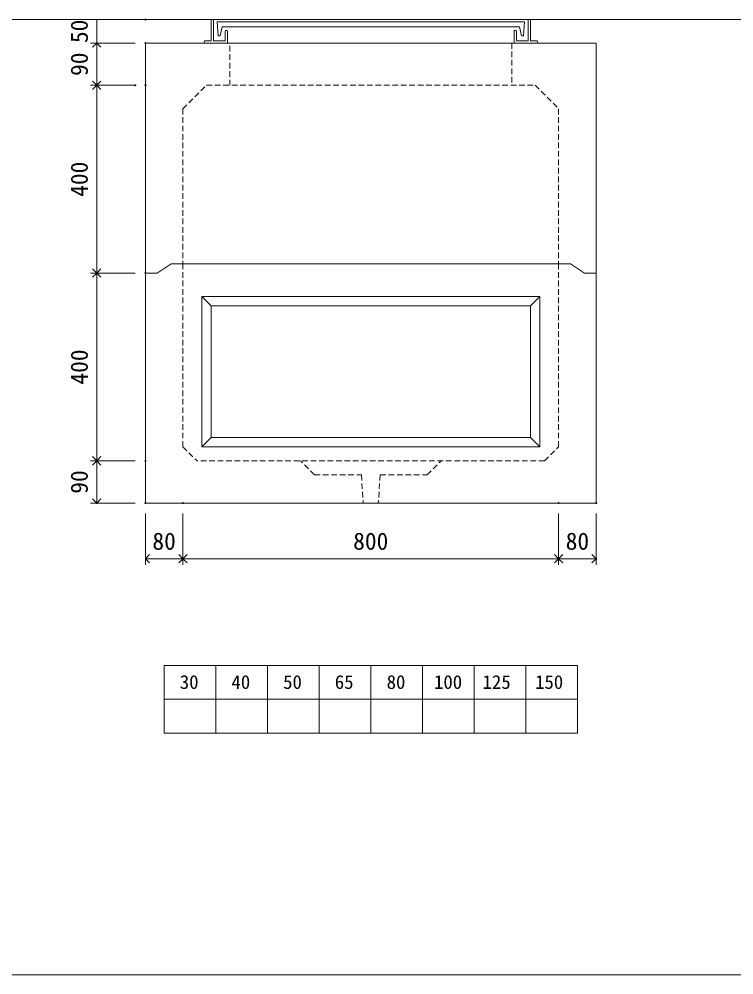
# Model space of a CAD drawing. Units: millimetres, scale not verified. Extents: x -4890 to 18490, y -2328 to 2328.
# Drawn here: x 1846 to 3368, y -1947 to 89 of the extents above; entities that cross this region are included whole.
import ezdxf
from ezdxf.enums import TextEntityAlignment as Align

# ---------------------------------------------------------------- set-up
doc = ezdxf.new("R2010")
doc.units = ezdxf.units.MM
doc.header["$LTSCALE"] = 10
doc.header["$PDMODE"] = 32
doc.header["$PDSIZE"] = 2
doc.linetypes.add('DASHED1', pattern=[1.8, 1.2, -0.6])
doc.layers.add('0-1_Defpoints', color=7, linetype='Continuous')
for name, color, linetype, lineweight in [('0-2_waku', 7, 'Continuous', 18), ('0-3_gaikei', 7, 'Continuous', 18), ('0-4_kakure', 7, 'DASHED1', 5), ('0-5_sunpou', 7, 'Continuous', 5), ('0-9_uchigawa', 6, 'Continuous', 18), ('0-B_futa', 3, 'Continuous', 18), ('0-C_GL', 4, 'Continuous', 18), ('0-E_文字１', 7, 'Continuous', 18)]:
    doc.layers.add(name, color=color, linetype=linetype, lineweight=lineweight)
doc.styles.add('ＭＳ ゴシック', font='')
doc.styles.get('ＭＳ ゴシック').set_extended_font_data('MS Gothic')

# ---------------------------------------------------------------- blocks, each defined once
blk = doc.blocks.new('_Open90')
at = {"layer": '0-5_sunpou'}
blk.add_line((0, 0), (-1, 0), dxfattribs=at)
blk.add_lwpolyline([(-0.5, 0.5), (0, 0), (-0.5, -0.5)], dxfattribs=at)
blk = doc.blocks.new('D90')
at = {"layer": '0-1_Defpoints'}
for p in [(3562.32, 2214.36), (3458.83, 2124.36), (3562.32, 2124.36)]:
    blk.add_point(p, dxfattribs=at)
at = {"layer": '0-5_sunpou'}
for p, q in [((3540.32, 2214.36), (3445.83, 2214.36)), ((3458.83, 2196.36), (3458.83, 2142.36)), ((3540.32, 2124.36), (3445.83, 2124.36))]:
    blk.add_line(p, q, dxfattribs=at)
at = {"layer": '0-5_sunpou', "xscale": 18, "yscale": 18}
for p, rotation in [((3458.83, 2214.36), 90), ((3458.83, 2124.36), 270)]:
    blk.add_blockref('_Open90', p, dxfattribs=dict(at, rotation=rotation))
at = {"layer": '0-5_sunpou', "style": 'ＭＳ ゴシック'}
blk.add_text('90', height=36.66, rotation=90, dxfattribs=at).set_placement((3450.83, 2144.36), align=Align.BOTTOM_LEFT)
blk = doc.blocks.new('D91')
at = {"layer": '0-1_Defpoints'}
for p in [(3562.32, 1724.36), (3458.83, 1324.36), (3562.32, 1324.36)]:
    blk.add_point(p, dxfattribs=at)
at = {"layer": '0-5_sunpou'}
for p, q in [((3540.32, 1724.36), (3445.83, 1724.36)), ((3458.83, 1706.36), (3458.83, 1342.36)), ((3540.32, 1324.36), (3445.83, 1324.36))]:
    blk.add_line(p, q, dxfattribs=at)
at = {"layer": '0-5_sunpou', "xscale": 18, "yscale": 18}
for p, rotation in [((3458.83, 1724.36), 90), ((3458.83, 1324.36), 270)]:
    blk.add_blockref('_Open90', p, dxfattribs=dict(at, rotation=rotation))
at = {"layer": '0-5_sunpou', "style": 'ＭＳ ゴシック'}
blk.add_text('400', height=36.66, rotation=90, dxfattribs=at).set_placement((3450.83, 1486.86), align=Align.BOTTOM_LEFT)
blk = doc.blocks.new('D92')
at = {"layer": '0-1_Defpoints'}
for p in [(3562.32, 1324.36), (3458.83, 1234.36), (3562.32, 1234.36)]:
    blk.add_point(p, dxfattribs=at)
at = {"layer": '0-5_sunpou'}
for p, q in [((3540.32, 1324.36), (3445.83, 1324.36)), ((3458.83, 1306.36), (3458.83, 1252.36)), ((3540.32, 1234.36), (3445.83, 1234.36))]:
    blk.add_line(p, q, dxfattribs=at)
at = {"layer": '0-5_sunpou', "xscale": 18, "yscale": 18}
for p, rotation in [((3458.83, 1324.36), 90), ((3458.83, 1234.36), 270)]:
    blk.add_blockref('_Open90', p, dxfattribs=dict(at, rotation=rotation))
at = {"layer": '0-5_sunpou', "style": 'ＭＳ ゴシック'}
blk.add_text('90', height=36.66, rotation=90, dxfattribs=at).set_placement((3450.83, 1254.36), align=Align.BOTTOM_LEFT)
blk = doc.blocks.new('D93')
at = {"layer": '0-1_Defpoints'}
for p in [(3562.32, 1234.36), (3642.32, 1234.36), (3642.32, 1115.97)]:
    blk.add_point(p, dxfattribs=at)
at = {"layer": '0-5_sunpou'}
for p, q in [((3562.32, 1212.36), (3562.32, 1102.97)), ((3642.32, 1212.36), (3642.32, 1102.97)), ((3580.32, 1115.97), (3624.32, 1115.97))]:
    blk.add_line(p, q, dxfattribs=at)
at = {"layer": '0-5_sunpou', "xscale": 18, "yscale": 18, "rotation": 180}
blk.add_blockref('_Open90', (3562.32, 1115.97), dxfattribs=at)
at = {"layer": '0-5_sunpou', "xscale": 18, "yscale": 18}
blk.add_blockref('_Open90', (3642.32, 1115.97), dxfattribs=at)
at = {"layer": '0-5_sunpou', "style": 'ＭＳ ゴシック'}
blk.add_text('80', height=36.66, dxfattribs=at).set_placement((3577.32, 1123.97), align=Align.BOTTOM_LEFT)
blk = doc.blocks.new('D94')
at = {"layer": '0-1_Defpoints'}
for p in [(3642.32, 1234.36), (4442.32, 1234.36), (4442.32, 1115.97)]:
    blk.add_point(p, dxfattribs=at)
at = {"layer": '0-5_sunpou'}
for p, q in [((3642.32, 1212.36), (3642.32, 1102.97)), ((4442.32, 1212.36), (4442.32, 1102.97)), ((3660.32, 1115.97), (4424.32, 1115.97))]:
    blk.add_line(p, q, dxfattribs=at)
at = {"layer": '0-5_sunpou', "xscale": 18, "yscale": 18, "rotation": 180}
blk.add_blockref('_Open90', (3642.32, 1115.97), dxfattribs=at)
at = {"layer": '0-5_sunpou', "xscale": 18, "yscale": 18}
blk.add_blockref('_Open90', (4442.32, 1115.97), dxfattribs=at)
at = {"layer": '0-5_sunpou', "style": 'ＭＳ ゴシック'}
blk.add_text('800', height=36.66, dxfattribs=at).set_placement((4004.82, 1123.97), align=Align.BOTTOM_LEFT)
blk = doc.blocks.new('D95')
at = {"layer": '0-1_Defpoints'}
for p in [(4442.32, 1234.36), (4522.32, 1234.36), (4522.32, 1115.97)]:
    blk.add_point(p, dxfattribs=at)
at = {"layer": '0-5_sunpou'}
for p, q in [((4442.32, 1212.36), (4442.32, 1102.97)), ((4522.32, 1212.36), (4522.32, 1102.97)), ((4460.32, 1115.97), (4504.32, 1115.97))]:
    blk.add_line(p, q, dxfattribs=at)
at = {"layer": '0-5_sunpou', "xscale": 18, "yscale": 18, "rotation": 180}
blk.add_blockref('_Open90', (4442.32, 1115.97), dxfattribs=at)
at = {"layer": '0-5_sunpou', "xscale": 18, "yscale": 18}
blk.add_blockref('_Open90', (4522.32, 1115.97), dxfattribs=at)
at = {"layer": '0-5_sunpou', "style": 'ＭＳ ゴシック'}
blk.add_text('80', height=36.66, dxfattribs=at).set_placement((4457.32, 1123.97), align=Align.BOTTOM_LEFT)
blk = doc.blocks.new('D96')
at = {"layer": '0-1_Defpoints'}
for p in [(3540.32, 2124.36), (3458.83, 1724.36), (3562.32, 1724.36)]:
    blk.add_point(p, dxfattribs=at)
at = {"layer": '0-5_sunpou'}
for p, q in [((3518.32, 2124.36), (3445.83, 2124.36)), ((3458.83, 2106.36), (3458.83, 1742.36)), ((3540.32, 1724.36), (3445.83, 1724.36))]:
    blk.add_line(p, q, dxfattribs=at)
at = {"layer": '0-5_sunpou', "xscale": 18, "yscale": 18}
for p, rotation in [((3458.83, 2124.36), 90), ((3458.83, 1724.36), 270)]:
    blk.add_blockref('_Open90', p, dxfattribs=dict(at, rotation=rotation))
at = {"layer": '0-5_sunpou', "style": 'ＭＳ ゴシック'}
blk.add_text('400', height=36.66, rotation=90, dxfattribs=at).set_placement((3450.83, 1886.86), align=Align.BOTTOM_LEFT)
blk = doc.blocks.new('D106')
at = {"layer": '0-1_Defpoints'}
for p in [(3562.32, 2264.36), (3458.83, 2214.36), (3562.32, 2214.36)]:
    blk.add_point(p, dxfattribs=at)
at = {"layer": '0-5_sunpou'}
for p, q in [((3540.32, 2264.36), (3445.83, 2264.36)), ((3458.83, 2264.36), (3458.83, 2214.36)), ((3540.32, 2214.36), (3445.83, 2214.36))]:
    blk.add_line(p, q, dxfattribs=at)
at = {"layer": '0-5_sunpou', "style": 'ＭＳ ゴシック'}
blk.add_text('50', height=36.66, rotation=90, dxfattribs=at).set_placement((3450.83, 2214.36), align=Align.BOTTOM_LEFT)

msp = doc.modelspace()

# ---------------------------------------------------------------- linework, layer by layer
at = {"layer": '0-2_waku'}
for p, q in [((2154.94, -1288.18), (2154.94, -1432.18)), ((2154.94, -1288.18), (2154.94, -1432.18)), ((2154.94, -1288.18), (2154.94, -1432.18)), ((2154.94, -1288.18), (2154.94, -1432.18)), ((2154.94, -1288.18), (3034.94, -1288.18)), ((2264.94, -1288.18), (2264.94, -1432.18)), ((2374.94, -1288.18), (2374.94, -1432.18)), ((2374.94, -1288.18), (2374.94, -1432.18)), ((2484.94, -1288.18), (2484.94, -1432.18)), ((2594.94, -1288.18), (2594.94, -1432.18)), ((2704.94, -1288.18), (2704.94, -1432.18)), ((2814.94, -1288.18), (2814.94, -1432.18)), ((2924.94, -1288.18), (2924.94, -1432.18)), ((3034.94, -1288.18), (3034.94, -1432.18)), ((2154.94, -1360.18), (3034.94, -1360.18)), ((2154.94, -1432.18), (3034.94, -1432.18)), ((-1230.06, -1947.18), (4889.94, -1947.18)), ((-1230.06, -1947.18), (4889.94, -1947.18))]:
    msp.add_line(p, q, dxfattribs=at)
at = {"layer": '0-3_gaikei'}
for p, q in [((2114.94, 37.82), (3074.94, 37.82)), ((2159.94, 37.82), (2269.94, 37.82)), ((2194.94, 37.82), (2994.94, 37.82)), ((3029.94, 37.82), (2919.94, 37.82)), ((2139.94, -452.18), (2169.94, -432.18)), ((2139.94, -452.18), (2169.94, -432.18)), ((2169.94, -432.18), (3019.94, -432.18)), ((3019.94, -432.18), (3049.94, -452.18)), ((3019.94, -432.18), (3049.94, -452.18)), ((2139.94, -452.18), (2114.94, -452.18)), ((2139.94, -452.18), (2114.94, -452.18)), ((3049.94, -452.18), (3074.94, -452.18)), ((3049.94, -452.18), (3074.94, -452.18)), ((3074.94, -942.18), (2114.94, -942.18))]:
    msp.add_line(p, q, dxfattribs=at)
at = {"layer": '0-3_gaikei', "lineweight": 5}
msp.add_line((2169.94, -432.18), (3019.94, -432.18), dxfattribs=at)
at = {"layer": '0-3_gaikei'}
for points in [[(2114.94, 37.82), (2114.94, -452.18), (2114.94, -942.18)], [(3074.94, 37.82), (3074.94, -452.18), (3074.94, -942.18)]]:
    msp.add_lwpolyline(points, dxfattribs=at)
at = {"layer": '0-4_kakure'}
for p, q in [((2294.94, -52.18), (2294.94, 37.82)), ((2894.94, 37.82), (2894.94, -52.18)), ((2194.94, -102.18), (2244.94, -52.18)), ((2244.94, -52.18), (2944.94, -52.18)), ((2244.94, -52.18), (2944.94, -52.18)), ((2944.94, -52.18), (2994.94, -102.18)), ((2194.94, -102.18), (2194.94, -432.18)), ((2994.94, -102.18), (2994.94, -432.18)), ((2194.94, -432.18), (2194.94, -822.18)), ((2994.94, -432.18), (2994.94, -822.18)), ((2194.94, -822.18), (2224.94, -852.18)), ((2964.94, -852.18), (2994.94, -822.18)), ((2964.94, -852.18), (2224.94, -852.18)), ((2474.94, -882.18), (2444.94, -852.18)), ((2474.94, -882.18), (2444.94, -852.18)), ((2474.94, -882.18), (2444.94, -852.18)), ((2714.94, -882.18), (2744.94, -852.18)), ((2714.94, -882.18), (2744.94, -852.18)), ((2714.94, -882.18), (2744.94, -852.18)), ((2474.94, -882.18), (2574.94, -882.18)), ((2474.94, -882.18), (2574.94, -882.18)), ((2474.94, -882.18), (2574.94, -882.18)), ((2574.94, -882.18), (2578.94, -942.18)), ((2614.94, -882.18), (2610.94, -942.18)), ((2614.94, -882.18), (2714.94, -882.18)), ((2614.94, -882.18), (2714.94, -882.18)), ((2614.94, -882.18), (2714.94, -882.18))]:
    msp.add_line(p, q, dxfattribs=at)
at = {"layer": '0-9_uchigawa'}
for p, q in [((2234.94, -502.18), (2254.94, -522.18)), ((2234.94, -502.18), (2234.94, -802.18)), ((2234.94, -502.18), (2954.94, -502.18)), ((2234.94, -502.18), (2234.94, -822.1)), ((2234.94, -502.18), (2254.94, -522.18)), ((2954.94, -502.18), (2934.94, -522.18)), ((2954.94, -502.18), (2954.94, -822.1)), ((2254.94, -522.18), (2254.94, -782.18)), ((2254.94, -522.18), (2254.94, -782.18)), ((2254.94, -522.18), (2254.94, -782.18)), ((2254.94, -522.18), (2254.94, -782.18)), ((2254.94, -522.18), (2254.94, -802.1)), ((2934.94, -802.1), (2934.94, -522.18)), ((2234.94, -822.1), (2254.94, -802.1)), ((2254.94, -802.1), (2934.94, -802.1)), ((2954.94, -822.1), (2934.94, -802.1)), ((2234.94, -822.1), (2954.94, -822.1)), ((2254.94, -822.1), (2954.94, -822.1))]:
    msp.add_line(p, q, dxfattribs=at)
for points in [[(2234.94, -502.18), (2254.94, -522.18), (2254.94, -782.18)], [(2234.94, -502.18), (2254.94, -522.18), (2934.94, -522.18)]]:
    msp.add_lwpolyline(points, dxfattribs=at)
at = {"layer": '0-B_futa'}
for p, q in [((2254.94, 85.82), (2254.94, 42.82)), ((2256.94, 87.82), (2259.94, 87.82)), ((2259.94, 87.82), (2259.94, 42.82)), ((2267.75, 83.32), (2922.08, 83.32)), ((2267.75, 83.32), (2270.24, 53.32)), ((2922.08, 83.32), (2919.83, 53.32)), ((2929.94, 87.82), (2929.94, 42.82)), ((2929.94, 87.82), (2932.94, 87.82)), ((2934.94, 85.82), (2934.94, 42.82)), ((2278.27, 72.32), (2273.95, 53.32)), ((2278.27, 72.32), (2911.61, 72.32)), ((2284.94, 62.82), (2284.94, 42.82)), ((2286.94, 64.82), (2287.94, 64.82)), ((2289.94, 62.82), (2289.94, 37.82)), ((2899.94, 62.82), (2899.94, 37.82)), ((2902.94, 64.82), (2901.94, 64.82)), ((2904.94, 62.82), (2904.94, 42.82)), ((2911.61, 72.32), (2915.93, 53.32)), ((2239.94, 40.82), (2239.94, 39.82)), ((2241.94, 42.82), (2254.94, 42.82)), ((2259.94, 42.82), (2284.94, 42.82)), ((2270.24, 53.32), (2273.95, 53.32)), ((2929.94, 42.82), (2904.94, 42.82)), ((2919.83, 53.32), (2915.93, 53.32)), ((2947.94, 42.82), (2934.94, 42.82)), ((2949.94, 40.82), (2949.94, 39.82)), ((2289.94, 37.82), (2241.94, 37.82)), ((2899.94, 37.82), (2947.94, 37.82))]:
    msp.add_line(p, q, dxfattribs=at)
for centre, start, end in [((2256.94, 85.82), 90, 180), ((2932.94, 85.82), 0, 90), ((2286.94, 62.82), 90, 180), ((2287.94, 62.82), 0, 90), ((2901.94, 62.82), 90, 180), ((2902.94, 62.82), 0, 90), ((2241.94, 40.82), 90, 180), ((2947.94, 40.82), 0, 90), ((2241.94, 39.82), 180, 270), ((2947.94, 39.82), 270, 0)]:
    msp.add_arc(centre, 2, start, end, dxfattribs=at)
at = {"layer": '0-C_GL'}
msp.add_line((-1230.06, 87.82), (4889.94, 87.82), dxfattribs=at)

# ---------------------------------------------------------------- block references
at = {"layer": '0-5_sunpou'}
for name in ['D106', 'D90', 'D96', 'D91', 'D92', 'D93', 'D94', 'D95']:
    msp.add_blockref(name, (-1447.37, -2176.54), dxfattribs=at)

# ---------------------------------------------------------------- texts
at = {"layer": '0-E_文字１', "style": 'ＭＳ ゴシック'}
for s, p in [('30', (2188.31, -1346.81)), ('40', (2298.31, -1346.81)), ('50', (2408.31, -1346.81)), ('65', (2518.31, -1346.81)), ('80', (2628.72, -1346.81)), ('100', (2729.6, -1346.81)), ('125', (2832.98, -1346.81)), ('150', (2944.75, -1346.81))]:
    msp.add_text(s, height=29.33, dxfattribs=at).set_placement(p, align=Align.BOTTOM_LEFT)

doc.saveas('drawing.dxf')
